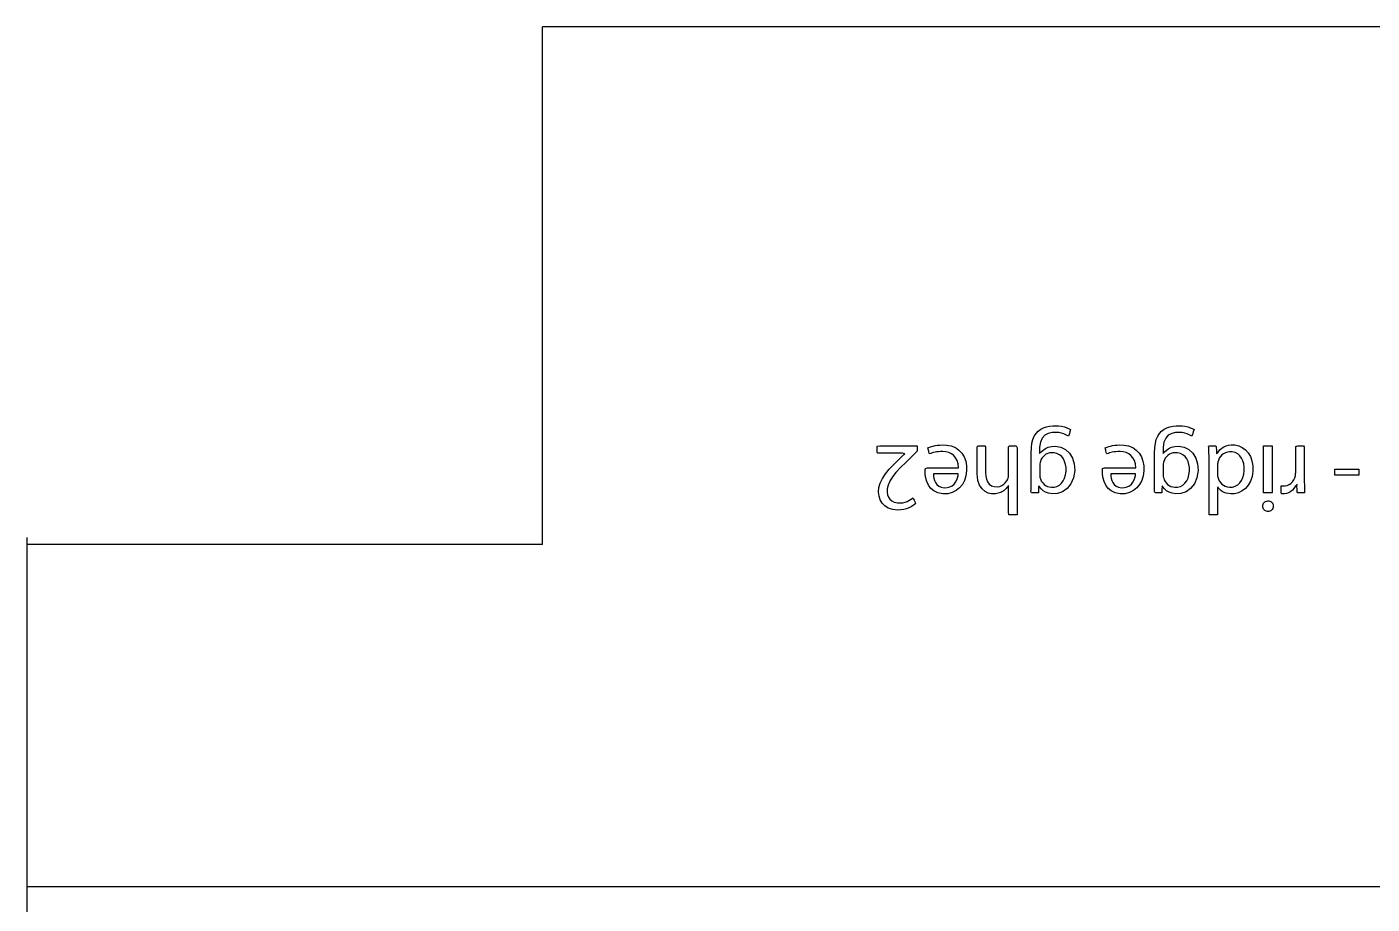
# Model space of a CAD drawing. Header units: metres. Extents: x 2882 to 3456, y 343 to 720.
# Drawn here: x 2912.47 to 2951.59, y 421.97 to 447.47 of the extents above; entities that cross this region are included whole.
import ezdxf

# ---------------------------------------------------------------- set-up
doc = ezdxf.new("R2010")
doc.units = ezdxf.units.M

msp = doc.modelspace()

# ---------------------------------------------------------------- linework, layer by layer
at = {"layer": 'COMPONENT2'}
for p, q in [((2972.159, 447.469), (2927.467, 447.469)), ((2927.467, 432.426), (2927.467, 447.469)), ((2912.467, 432.626), (2912.467, 432.426)), ((2912.467, 432.426), (2912.467, 422.469)), ((2927.467, 432.426), (2912.467, 432.426)), ((2912.467, 422.469), (2912.467, 412.512)), ((3013.54, 422.469), (2912.467, 422.469))]:
    msp.add_line(p, q, dxfattribs=at)
at = {"layer": 'COMPONENT8'}
for p, q in [((2942.034, 435.815), (2942.121, 435.845)), ((2942.121, 435.845), (2942.211, 435.864)), ((2942.211, 435.864), (2942.301, 435.874)), ((2942.301, 435.874), (2942.389, 435.876)), ((2942.389, 435.876), (2942.473, 435.871)), ((2942.473, 435.871), (2942.558, 435.86)), ((2942.558, 435.86), (2942.64, 435.842)), ((2942.64, 435.842), (2942.716, 435.817)), ((2945.624, 435.815), (2945.711, 435.845)), ((2945.711, 435.845), (2945.8, 435.864)), ((2945.8, 435.864), (2945.891, 435.874)), ((2945.891, 435.874), (2945.978, 435.876)), ((2945.978, 435.876), (2946.063, 435.871)), ((2946.063, 435.871), (2946.148, 435.86)), ((2946.148, 435.86), (2946.229, 435.842)), ((2946.229, 435.842), (2946.306, 435.817)), ((2941.697, 435.367), (2941.726, 435.479)), ((2941.726, 435.479), (2941.765, 435.574)), ((2941.765, 435.574), (2941.816, 435.654)), ((2941.816, 435.654), (2941.878, 435.72)), ((2941.878, 435.72), (2941.952, 435.774)), ((2941.998, 435.515), (2941.946, 435.401)), ((2941.952, 435.774), (2942.034, 435.815)), ((2942.075, 435.598), (2941.998, 435.515)), ((2942.172, 435.651), (2942.075, 435.598)), ((2942.286, 435.678), (2942.172, 435.651)), ((2942.395, 435.681), (2942.286, 435.678)), ((2942.477, 435.674), (2942.395, 435.681)), ((2942.553, 435.659), (2942.477, 435.674)), ((2942.622, 435.639), (2942.553, 435.659)), ((2942.684, 435.614), (2942.622, 435.639)), ((2942.738, 435.586), (2942.684, 435.614)), ((2942.716, 435.817), (2942.784, 435.787)), ((2942.762, 435.576), (2942.738, 435.586)), ((2942.771, 435.604), (2942.762, 435.576)), ((2942.785, 435.648), (2942.771, 435.604)), ((2942.784, 435.787), (2942.822, 435.762)), ((2942.801, 435.696), (2942.785, 435.648)), ((2942.822, 435.762), (2942.801, 435.696)), ((2945.287, 435.367), (2945.315, 435.479)), ((2945.315, 435.479), (2945.355, 435.574)), ((2945.355, 435.574), (2945.405, 435.654)), ((2945.405, 435.654), (2945.468, 435.72)), ((2945.468, 435.72), (2945.542, 435.774)), ((2945.588, 435.515), (2945.536, 435.401)), ((2945.542, 435.774), (2945.624, 435.815)), ((2945.664, 435.598), (2945.588, 435.515)), ((2945.762, 435.651), (2945.664, 435.598)), ((2945.876, 435.678), (2945.762, 435.651)), ((2945.985, 435.681), (2945.876, 435.678)), ((2946.067, 435.674), (2945.985, 435.681)), ((2946.142, 435.659), (2946.067, 435.674)), ((2946.212, 435.639), (2946.142, 435.659)), ((2946.274, 435.614), (2946.212, 435.639)), ((2946.328, 435.586), (2946.274, 435.614)), ((2946.306, 435.817), (2946.374, 435.787)), ((2946.352, 435.576), (2946.328, 435.586)), ((2946.361, 435.604), (2946.352, 435.576)), ((2946.375, 435.648), (2946.361, 435.604)), ((2946.374, 435.787), (2946.412, 435.762)), ((2946.391, 435.696), (2946.375, 435.648)), ((2946.412, 435.762), (2946.391, 435.696)), ((2937.193, 435.279), (2937.274, 435.287)), ((2937.193, 435.253), (2937.193, 435.279)), ((2937.193, 435.215), (2937.193, 435.253)), ((2937.193, 435.172), (2937.193, 435.215)), ((2937.193, 435.131), (2937.193, 435.172)), ((2937.193, 435.099), (2937.193, 435.131)), ((2937.216, 435.081), (2937.193, 435.099)), ((2937.312, 435.081), (2937.216, 435.081)), ((2937.274, 435.287), (2937.446, 435.287)), ((2937.459, 435.081), (2937.312, 435.081)), ((2937.446, 435.287), (2937.674, 435.287)), ((2937.628, 435.081), (2937.459, 435.081)), ((2937.794, 435.081), (2937.628, 435.081)), ((2937.674, 435.287), (2937.918, 435.287)), ((2937.929, 435.081), (2937.794, 435.081)), ((2937.918, 435.287), (2938.14, 435.287)), ((2937.999, 435.062), (2937.929, 435.081)), ((2937.975, 435.039), (2937.999, 435.062)), ((2938.14, 435.287), (2938.302, 435.287)), ((2938.295, 435.068), (2938.255, 435.029)), ((2938.331, 435.103), (2938.295, 435.068)), ((2938.302, 435.287), (2938.364, 435.287)), ((2938.364, 435.135), (2938.331, 435.103)), ((2938.364, 435.287), (2938.364, 435.258)), ((2938.364, 435.258), (2938.364, 435.229)), ((2938.364, 435.229), (2938.364, 435.197)), ((2938.364, 435.197), (2938.364, 435.168)), ((2938.364, 435.168), (2938.364, 435.135)), ((2938.669, 435.23), (2938.731, 435.256)), ((2938.678, 435.195), (2938.669, 435.23)), ((2938.686, 435.165), (2938.678, 435.195)), ((2938.694, 435.133), (2938.686, 435.165)), ((2938.702, 435.101), (2938.694, 435.133)), ((2938.722, 435.056), (2938.702, 435.101)), ((2938.757, 435.07), (2938.722, 435.056)), ((2938.731, 435.256), (2938.776, 435.27)), ((2938.794, 435.083), (2938.757, 435.07)), ((2938.776, 435.27), (2938.828, 435.284)), ((2938.834, 435.095), (2938.794, 435.083)), ((2938.828, 435.284), (2938.885, 435.297)), ((2938.878, 435.105), (2938.834, 435.095)), ((2938.926, 435.113), (2938.878, 435.105)), ((2938.885, 435.297), (2938.947, 435.307)), ((2938.978, 435.119), (2938.926, 435.113)), ((2938.947, 435.307), (2939.016, 435.314)), ((2939.036, 435.122), (2938.978, 435.119)), ((2939.016, 435.314), (2939.091, 435.318)), ((2939.103, 435.123), (2939.036, 435.122)), ((2939.091, 435.318), (2939.21, 435.314)), ((2939.193, 435.116), (2939.103, 435.123)), ((2939.277, 435.094), (2939.193, 435.116)), ((2939.21, 435.314), (2939.349, 435.288)), ((2939.354, 435.059), (2939.277, 435.094)), ((2939.349, 435.288), (2939.47, 435.24)), ((2939.422, 435.009), (2939.354, 435.059)), ((2939.47, 435.24), (2939.574, 435.169)), ((2939.574, 435.169), (2939.66, 435.08)), ((2939.66, 435.08), (2939.725, 434.972)), ((2940.103, 435.264), (2940.129, 435.287)), ((2940.103, 435.16), (2940.103, 435.264)), ((2940.103, 435.001), (2940.103, 435.16)), ((2940.129, 435.287), (2940.173, 435.287)), ((2940.173, 435.287), (2940.227, 435.287)), ((2940.227, 435.287), (2940.281, 435.287)), ((2940.281, 435.287), (2940.326, 435.287)), ((2940.326, 435.287), (2940.351, 435.265)), ((2940.351, 435.265), (2940.351, 435.165)), ((2940.351, 435.165), (2940.351, 435.011)), ((2941.017, 435.264), (2941.043, 435.287)), ((2941.017, 435.158), (2941.017, 435.264)), ((2941.017, 434.997), (2941.017, 435.158)), ((2941.043, 435.287), (2941.087, 435.287)), ((2941.087, 435.287), (2941.141, 435.287)), ((2941.141, 435.287), (2941.195, 435.287)), ((2941.195, 435.287), (2941.239, 435.287)), ((2941.239, 435.287), (2941.265, 435.231)), ((2941.265, 435.231), (2941.265, 434.974)), ((2941.675, 435.087), (2941.681, 435.237)), ((2941.675, 435.026), (2941.675, 435.087)), ((2941.681, 435.237), (2941.697, 435.367)), ((2941.922, 435.253), (2941.92, 435.196)), ((2941.92, 435.196), (2941.92, 435.137)), ((2941.92, 435.137), (2941.92, 435.099)), ((2941.92, 435.068), (2941.967, 435.112)), ((2941.92, 435.099), (2941.92, 435.068)), ((2941.946, 435.401), (2941.922, 435.253)), ((2941.967, 435.112), (2942.023, 435.168)), ((2942.023, 435.168), (2942.091, 435.215)), ((2942.091, 435.215), (2942.172, 435.251)), ((2942.155, 435.068), (2942.105, 435.044)), ((2942.207, 435.084), (2942.155, 435.068)), ((2942.172, 435.251), (2942.264, 435.274)), ((2942.263, 435.092), (2942.207, 435.084)), ((2942.341, 435.089), (2942.263, 435.092)), ((2942.264, 435.274), (2942.37, 435.282)), ((2942.426, 435.069), (2942.341, 435.089)), ((2942.37, 435.282), (2942.533, 435.255)), ((2942.5, 435.031), (2942.426, 435.069)), ((2942.533, 435.255), (2942.674, 435.184)), ((2942.674, 435.184), (2942.79, 435.076)), ((2942.79, 435.076), (2942.876, 434.935)), ((2943.826, 435.23), (2943.888, 435.256)), ((2943.835, 435.195), (2943.826, 435.23)), ((2943.842, 435.165), (2943.835, 435.195)), ((2943.85, 435.133), (2943.842, 435.165)), ((2943.858, 435.101), (2943.85, 435.133)), ((2943.878, 435.056), (2943.858, 435.101)), ((2943.913, 435.07), (2943.878, 435.056)), ((2943.888, 435.256), (2943.933, 435.27)), ((2943.95, 435.083), (2943.913, 435.07)), ((2943.933, 435.27), (2943.984, 435.284)), ((2943.99, 435.095), (2943.95, 435.083)), ((2943.984, 435.284), (2944.041, 435.297)), ((2944.034, 435.105), (2943.99, 435.095)), ((2944.082, 435.113), (2944.034, 435.105)), ((2944.041, 435.297), (2944.104, 435.307)), ((2944.135, 435.119), (2944.082, 435.113)), ((2944.104, 435.307), (2944.172, 435.314)), ((2944.192, 435.122), (2944.135, 435.119)), ((2944.172, 435.314), (2944.247, 435.318)), ((2944.259, 435.123), (2944.192, 435.122)), ((2944.247, 435.318), (2944.366, 435.314)), ((2944.349, 435.116), (2944.259, 435.123)), ((2944.434, 435.094), (2944.349, 435.116)), ((2944.366, 435.314), (2944.505, 435.288)), ((2944.511, 435.059), (2944.434, 435.094)), ((2944.505, 435.288), (2944.627, 435.24)), ((2944.578, 435.009), (2944.511, 435.059)), ((2944.627, 435.24), (2944.731, 435.169)), ((2944.731, 435.169), (2944.816, 435.08)), ((2944.816, 435.08), (2944.881, 434.972)), ((2945.265, 435.087), (2945.27, 435.237)), ((2945.265, 435.026), (2945.265, 435.087)), ((2945.27, 435.237), (2945.287, 435.367)), ((2945.511, 435.253), (2945.51, 435.196)), ((2945.51, 435.196), (2945.51, 435.137)), ((2945.51, 435.137), (2945.51, 435.099)), ((2945.51, 435.068), (2945.557, 435.112)), ((2945.51, 435.099), (2945.51, 435.068)), ((2945.536, 435.401), (2945.511, 435.253)), ((2945.557, 435.112), (2945.613, 435.168)), ((2945.613, 435.168), (2945.681, 435.215)), ((2945.681, 435.215), (2945.761, 435.251)), ((2945.744, 435.068), (2945.695, 435.044)), ((2945.797, 435.084), (2945.744, 435.068)), ((2945.761, 435.251), (2945.853, 435.274)), ((2945.852, 435.092), (2945.797, 435.084)), ((2945.931, 435.089), (2945.852, 435.092)), ((2945.853, 435.274), (2945.96, 435.282)), ((2946.016, 435.069), (2945.931, 435.089)), ((2945.96, 435.282), (2946.123, 435.255)), ((2946.09, 435.031), (2946.016, 435.069)), ((2946.123, 435.255), (2946.264, 435.184)), ((2946.264, 435.184), (2946.38, 435.076)), ((2946.38, 435.076), (2946.466, 434.935)), ((2946.837, 435.281), (2946.865, 435.287)), ((2946.839, 435.244), (2946.837, 435.281)), ((2946.841, 435.204), (2946.839, 435.244)), ((2946.843, 435.161), (2946.841, 435.204)), ((2946.845, 435.116), (2946.843, 435.161)), ((2946.846, 435.07), (2946.845, 435.116)), ((2946.847, 435.023), (2946.846, 435.07)), ((2946.865, 435.287), (2946.899, 435.287)), ((2946.899, 435.287), (2946.938, 435.287)), ((2946.938, 435.287), (2946.978, 435.287)), ((2946.978, 435.287), (2947.015, 435.287)), ((2947.015, 435.287), (2947.042, 435.287)), ((2947.042, 435.287), (2947.058, 435.259)), ((2947.058, 435.259), (2947.06, 435.223)), ((2947.06, 435.223), (2947.062, 435.181)), ((2947.062, 435.181), (2947.064, 435.138)), ((2947.064, 435.138), (2947.066, 435.098)), ((2947.066, 435.098), (2947.067, 435.067)), ((2947.067, 435.067), (2947.094, 435.082)), ((2947.094, 435.082), (2947.13, 435.135)), ((2947.13, 435.135), (2947.173, 435.182)), ((2947.173, 435.182), (2947.224, 435.224)), ((2947.224, 435.224), (2947.282, 435.259)), ((2947.273, 435.061), (2947.224, 435.025)), ((2947.326, 435.089), (2947.273, 435.061)), ((2947.282, 435.259), (2947.347, 435.287)), ((2947.383, 435.108), (2947.326, 435.089)), ((2947.347, 435.287), (2947.418, 435.307)), ((2947.442, 435.117), (2947.383, 435.108)), ((2947.418, 435.307), (2947.495, 435.317)), ((2947.522, 435.115), (2947.442, 435.117)), ((2947.495, 435.317), (2947.597, 435.315)), ((2947.608, 435.094), (2947.522, 435.115)), ((2947.597, 435.315), (2947.711, 435.29)), ((2947.681, 435.055), (2947.608, 435.094)), ((2947.743, 435.001), (2947.681, 435.055)), ((2947.711, 435.29), (2947.816, 435.242)), ((2947.816, 435.242), (2947.909, 435.173)), ((2947.909, 435.173), (2947.988, 435.083)), ((2947.988, 435.083), (2948.05, 434.976)), ((2948.436, 433.922), (2948.436, 435.287)), ((2948.436, 435.287), (2948.684, 435.287)), ((2948.684, 435.287), (2948.684, 433.922)), ((2949.371, 435.274), (2949.427, 435.287)), ((2949.371, 435.204), (2949.371, 435.274)), ((2949.371, 435.092), (2949.371, 435.204)), ((2949.371, 434.956), (2949.371, 435.092)), ((2949.427, 435.287), (2949.472, 435.287)), ((2949.472, 435.287), (2949.521, 435.287)), ((2949.521, 435.287), (2949.565, 435.287)), ((2949.565, 435.287), (2949.6, 435.287)), ((2949.6, 435.287), (2949.619, 435.266)), ((2949.619, 435.266), (2949.619, 435.171)), ((2949.619, 435.171), (2949.619, 435.023)), ((2937.546, 434.608), (2937.676, 434.748)), ((2937.676, 434.748), (2937.825, 434.896)), ((2937.875, 434.658), (2937.743, 434.515)), ((2937.825, 434.896), (2937.874, 434.944)), ((2937.874, 434.944), (2937.917, 434.984)), ((2938.036, 434.818), (2937.875, 434.658)), ((2937.917, 434.984), (2937.946, 435.012)), ((2937.946, 435.012), (2937.975, 435.039)), ((2938.186, 434.962), (2938.036, 434.818)), ((2938.216, 434.991), (2938.186, 434.962)), ((2938.255, 435.029), (2938.216, 434.991)), ((2939.478, 434.944), (2939.422, 435.009)), ((2939.521, 434.863), (2939.478, 434.944)), ((2939.549, 434.765), (2939.521, 434.863)), ((2939.56, 434.65), (2939.549, 434.765)), ((2939.725, 434.972), (2939.77, 434.848)), ((2939.77, 434.848), (2939.794, 434.71)), ((2939.794, 434.71), (2939.795, 434.56)), ((2940.103, 434.82), (2940.103, 435.001)), ((2940.103, 434.65), (2940.103, 434.82)), ((2940.351, 435.011), (2940.351, 434.836)), ((2940.351, 434.836), (2940.351, 434.672)), ((2940.351, 434.672), (2940.351, 434.551)), ((2941.017, 434.814), (2941.017, 434.997)), ((2941.017, 434.641), (2941.017, 434.814)), ((2941.265, 434.974), (2941.265, 434.582)), ((2941.675, 434.874), (2941.675, 435.026)), ((2941.675, 434.679), (2941.675, 434.874)), ((2941.675, 434.486), (2941.675, 434.679)), ((2941.924, 434.736), (2941.923, 434.706)), ((2941.923, 434.706), (2941.923, 434.664)), ((2941.923, 434.664), (2941.923, 434.625)), ((2941.927, 434.769), (2941.924, 434.736)), ((2941.933, 434.802), (2941.927, 434.769)), ((2941.942, 434.834), (2941.933, 434.802)), ((2941.958, 434.879), (2941.942, 434.834)), ((2941.986, 434.93), (2941.958, 434.879)), ((2942.02, 434.975), (2941.986, 434.93)), ((2942.06, 435.013), (2942.02, 434.975)), ((2942.105, 435.044), (2942.06, 435.013)), ((2942.562, 434.979), (2942.5, 435.031)), ((2942.611, 434.913), (2942.562, 434.979)), ((2942.649, 434.836), (2942.611, 434.913)), ((2942.675, 434.75), (2942.649, 434.836)), ((2942.688, 434.657), (2942.675, 434.75)), ((2942.689, 434.553), (2942.688, 434.657)), ((2942.876, 434.935), (2942.928, 434.769)), ((2942.928, 434.769), (2942.941, 434.575)), ((2944.634, 434.944), (2944.578, 435.009)), ((2944.678, 434.863), (2944.634, 434.944)), ((2944.706, 434.765), (2944.678, 434.863)), ((2944.717, 434.65), (2944.706, 434.765)), ((2944.881, 434.972), (2944.927, 434.848)), ((2944.927, 434.848), (2944.95, 434.71)), ((2944.95, 434.71), (2944.952, 434.56)), ((2945.265, 434.874), (2945.265, 435.026)), ((2945.265, 434.679), (2945.265, 434.874)), ((2945.265, 434.486), (2945.265, 434.679)), ((2945.514, 434.736), (2945.513, 434.706)), ((2945.513, 434.706), (2945.513, 434.664)), ((2945.513, 434.664), (2945.513, 434.625)), ((2945.517, 434.769), (2945.514, 434.736)), ((2945.523, 434.802), (2945.517, 434.769)), ((2945.531, 434.834), (2945.523, 434.802)), ((2945.548, 434.879), (2945.531, 434.834)), ((2945.576, 434.93), (2945.548, 434.879)), ((2945.61, 434.975), (2945.576, 434.93)), ((2945.65, 435.013), (2945.61, 434.975)), ((2945.695, 435.044), (2945.65, 435.013)), ((2946.151, 434.979), (2946.09, 435.031)), ((2946.201, 434.913), (2946.151, 434.979)), ((2946.239, 434.836), (2946.201, 434.913)), ((2946.265, 434.75), (2946.239, 434.836)), ((2946.278, 434.657), (2946.265, 434.75)), ((2946.279, 434.553), (2946.278, 434.657)), ((2946.466, 434.935), (2946.517, 434.769)), ((2946.517, 434.769), (2946.53, 434.575)), ((2946.848, 434.976), (2946.847, 435.023)), ((2946.848, 434.934), (2946.848, 434.976)), ((2946.848, 434.854), (2946.848, 434.934)), ((2946.848, 434.662), (2946.848, 434.854)), ((2946.848, 434.398), (2946.848, 434.662)), ((2947.094, 434.741), (2947.093, 434.714)), ((2947.093, 434.714), (2947.093, 434.674)), ((2947.093, 434.674), (2947.093, 434.636)), ((2947.095, 434.768), (2947.094, 434.741)), ((2947.099, 434.793), (2947.095, 434.768)), ((2947.104, 434.818), (2947.099, 434.793)), ((2947.119, 434.868), (2947.104, 434.818)), ((2947.146, 434.928), (2947.119, 434.868)), ((2947.182, 434.98), (2947.146, 434.928)), ((2947.224, 435.025), (2947.182, 434.98)), ((2947.793, 434.934), (2947.743, 435.001)), ((2947.831, 434.855), (2947.793, 434.934)), ((2947.856, 434.766), (2947.831, 434.855)), ((2947.87, 434.67), (2947.856, 434.766)), ((2947.87, 434.566), (2947.87, 434.67)), ((2948.05, 434.976), (2948.095, 434.851)), ((2948.095, 434.851), (2948.119, 434.712)), ((2948.119, 434.712), (2948.121, 434.555)), ((2949.371, 434.816), (2949.371, 434.956)), ((2949.371, 434.69), (2949.371, 434.816)), ((2949.371, 434.598), (2949.371, 434.69)), ((2949.619, 435.023), (2949.619, 434.846)), ((2949.619, 434.846), (2949.619, 434.665)), ((2949.619, 434.665), (2949.619, 434.505)), ((2937.286, 434.209), (2937.35, 434.341)), ((2937.35, 434.341), (2937.437, 434.473)), ((2937.437, 434.473), (2937.546, 434.608)), ((2937.562, 434.265), (2937.513, 434.15)), ((2937.639, 434.385), (2937.562, 434.265)), ((2937.743, 434.515), (2937.639, 434.385)), ((2938.593, 434.538), (2938.594, 434.573)), ((2938.596, 434.458), (2938.593, 434.538)), ((2938.594, 434.573), (2938.595, 434.603)), ((2938.595, 434.603), (2938.598, 434.629)), ((2938.612, 434.355), (2938.596, 434.458)), ((2938.598, 434.629), (2938.65, 434.65)), ((2938.642, 434.249), (2938.612, 434.355)), ((2938.65, 434.65), (2938.762, 434.65)), ((2938.762, 434.65), (2938.916, 434.65)), ((2938.833, 434.472), (2938.835, 434.413)), ((2938.862, 434.472), (2938.833, 434.472)), ((2938.835, 434.413), (2938.845, 434.349)), ((2938.845, 434.349), (2938.864, 434.285)), ((2938.938, 434.472), (2938.862, 434.472)), ((2938.864, 434.285), (2938.893, 434.223)), ((2938.916, 434.65), (2939.091, 434.65)), ((2939.047, 434.472), (2938.938, 434.472)), ((2939.174, 434.472), (2939.047, 434.472)), ((2939.091, 434.65), (2939.264, 434.65)), ((2939.303, 434.472), (2939.174, 434.472)), ((2939.264, 434.65), (2939.414, 434.65)), ((2939.419, 434.472), (2939.303, 434.472)), ((2939.414, 434.65), (2939.52, 434.65)), ((2939.508, 434.472), (2939.419, 434.472)), ((2939.476, 434.236), (2939.51, 434.299)), ((2939.554, 434.472), (2939.508, 434.472)), ((2939.51, 434.299), (2939.535, 434.364)), ((2939.52, 434.65), (2939.56, 434.65)), ((2939.535, 434.364), (2939.551, 434.43)), ((2939.551, 434.43), (2939.554, 434.472)), ((2939.734, 434.286), (2939.673, 434.169)), ((2939.775, 434.417), (2939.734, 434.286)), ((2939.795, 434.56), (2939.775, 434.417)), ((2940.103, 434.524), (2940.103, 434.65)), ((2940.103, 434.475), (2940.103, 434.524)), ((2940.121, 434.287), (2940.103, 434.475)), ((2940.171, 434.143), (2940.121, 434.287)), ((2940.351, 434.551), (2940.351, 434.503)), ((2940.351, 434.503), (2940.357, 434.407)), ((2940.357, 434.407), (2940.375, 434.319)), ((2940.375, 434.319), (2940.407, 434.242)), ((2940.923, 434.217), (2940.963, 434.269)), ((2940.963, 434.269), (2940.992, 434.325)), ((2940.992, 434.325), (2941.004, 434.356)), ((2941.004, 434.356), (2941.012, 434.39)), ((2941.012, 434.39), (2941.016, 434.425)), ((2941.016, 434.425), (2941.017, 434.463)), ((2941.017, 434.513), (2941.017, 434.641)), ((2941.017, 434.463), (2941.017, 434.513)), ((2941.265, 434.582), (2941.265, 434.136)), ((2941.675, 434.342), (2941.675, 434.486)), ((2941.675, 434.284), (2941.675, 434.342)), ((2941.675, 434.206), (2941.675, 434.284)), ((2941.923, 434.625), (2941.923, 434.58)), ((2941.923, 434.58), (2941.923, 434.536)), ((2941.923, 434.536), (2941.923, 434.498)), ((2941.923, 434.498), (2941.923, 434.461)), ((2941.923, 434.461), (2941.924, 434.43)), ((2941.924, 434.43), (2941.926, 434.402)), ((2941.926, 434.402), (2941.93, 434.376)), ((2941.93, 434.376), (2941.954, 434.305)), ((2941.954, 434.305), (2941.979, 434.256)), ((2942.556, 434.202), (2942.608, 434.27)), ((2942.608, 434.27), (2942.648, 434.352)), ((2942.648, 434.352), (2942.675, 434.446)), ((2942.675, 434.446), (2942.689, 434.553)), ((2942.908, 434.363), (2942.832, 434.189)), ((2942.941, 434.575), (2942.908, 434.363)), ((2943.749, 434.538), (2943.75, 434.573)), ((2943.753, 434.458), (2943.749, 434.538)), ((2943.75, 434.573), (2943.752, 434.603)), ((2943.752, 434.603), (2943.754, 434.629)), ((2943.768, 434.355), (2943.753, 434.458)), ((2943.754, 434.629), (2943.807, 434.65)), ((2943.799, 434.249), (2943.768, 434.355)), ((2943.807, 434.65), (2943.919, 434.65)), ((2943.919, 434.65), (2944.073, 434.65)), ((2943.989, 434.472), (2943.991, 434.413)), ((2944.018, 434.472), (2943.989, 434.472)), ((2943.991, 434.413), (2944.001, 434.349)), ((2944.001, 434.349), (2944.02, 434.285)), ((2944.094, 434.472), (2944.018, 434.472)), ((2944.02, 434.285), (2944.049, 434.223)), ((2944.073, 434.65), (2944.247, 434.65)), ((2944.203, 434.472), (2944.094, 434.472)), ((2944.33, 434.472), (2944.203, 434.472)), ((2944.247, 434.65), (2944.42, 434.65)), ((2944.459, 434.472), (2944.33, 434.472)), ((2944.42, 434.65), (2944.571, 434.65)), ((2944.575, 434.472), (2944.459, 434.472)), ((2944.571, 434.65), (2944.677, 434.65)), ((2944.664, 434.472), (2944.575, 434.472)), ((2944.632, 434.236), (2944.666, 434.299)), ((2944.711, 434.472), (2944.664, 434.472)), ((2944.666, 434.299), (2944.691, 434.364)), ((2944.677, 434.65), (2944.717, 434.65)), ((2944.691, 434.364), (2944.708, 434.43)), ((2944.708, 434.43), (2944.711, 434.472)), ((2944.89, 434.286), (2944.829, 434.169)), ((2944.931, 434.417), (2944.89, 434.286)), ((2944.952, 434.56), (2944.931, 434.417)), ((2945.264, 434.206), (2945.265, 434.284)), ((2945.265, 434.342), (2945.265, 434.486)), ((2945.265, 434.284), (2945.265, 434.342)), ((2945.513, 434.625), (2945.513, 434.58)), ((2945.513, 434.58), (2945.513, 434.536)), ((2945.513, 434.536), (2945.513, 434.498)), ((2945.513, 434.498), (2945.513, 434.461)), ((2945.513, 434.461), (2945.513, 434.43)), ((2945.513, 434.43), (2945.516, 434.402)), ((2945.516, 434.402), (2945.52, 434.376)), ((2945.52, 434.376), (2945.544, 434.305)), ((2945.544, 434.305), (2945.569, 434.256)), ((2946.146, 434.202), (2946.198, 434.27)), ((2946.198, 434.27), (2946.238, 434.352)), ((2946.238, 434.352), (2946.265, 434.446)), ((2946.265, 434.446), (2946.279, 434.553)), ((2946.497, 434.363), (2946.422, 434.189)), ((2946.53, 434.575), (2946.497, 434.363)), ((2946.848, 434.097), (2946.848, 434.398)), ((2947.093, 434.636), (2947.093, 434.593)), ((2947.093, 434.593), (2947.093, 434.55)), ((2947.093, 434.55), (2947.093, 434.513)), ((2947.093, 434.513), (2947.093, 434.478)), ((2947.093, 434.478), (2947.094, 434.44)), ((2947.094, 434.44), (2947.097, 434.413)), ((2947.097, 434.413), (2947.101, 434.387)), ((2947.101, 434.387), (2947.119, 434.325)), ((2947.119, 434.325), (2947.145, 434.272)), ((2947.145, 434.272), (2947.178, 434.224)), ((2947.744, 434.215), (2947.794, 434.286)), ((2947.794, 434.286), (2947.832, 434.369)), ((2947.832, 434.369), (2947.858, 434.463)), ((2947.858, 434.463), (2947.87, 434.566)), ((2948.055, 434.267), (2947.99, 434.151)), ((2948.099, 434.402), (2948.055, 434.267)), ((2948.121, 434.555), (2948.099, 434.402)), ((2949.275, 434.245), (2949.311, 434.298)), ((2949.311, 434.298), (2949.339, 434.359)), ((2949.339, 434.359), (2949.359, 434.427)), ((2949.359, 434.427), (2949.364, 434.454)), ((2949.364, 434.454), (2949.367, 434.483)), ((2949.367, 434.483), (2949.369, 434.514)), ((2949.369, 434.514), (2949.371, 434.545)), ((2949.371, 434.545), (2949.371, 434.598)), ((2949.619, 434.505), (2949.619, 434.391)), ((2949.619, 434.391), (2949.619, 434.348)), ((2949.619, 434.348), (2949.619, 434.286)), ((2949.619, 434.286), (2949.619, 434.227)), ((2950.508, 434.435), (2950.508, 434.616)), ((2950.508, 434.616), (2951.205, 434.616)), ((2951.205, 434.435), (2950.508, 434.435)), ((2951.205, 434.616), (2951.205, 434.435)), ((2937.239, 433.94), (2937.249, 434.075)), ((2937.251, 433.83), (2937.239, 433.94)), ((2937.249, 434.075), (2937.286, 434.209)), ((2937.489, 434.036), (2937.488, 433.943)), ((2937.488, 433.943), (2937.5, 433.868)), ((2937.513, 434.15), (2937.489, 434.036)), ((2938.69, 434.146), (2938.642, 434.249)), ((2938.758, 434.054), (2938.69, 434.146)), ((2938.848, 433.978), (2938.758, 434.054)), ((2938.962, 433.923), (2938.848, 433.978)), ((2938.893, 434.223), (2938.934, 434.168)), ((2938.934, 434.168), (2938.989, 434.122)), ((2939.103, 433.896), (2938.962, 433.923)), ((2938.989, 434.122), (2939.059, 434.089)), ((2939.059, 434.089), (2939.144, 434.072)), ((2939.252, 433.9), (2939.103, 433.896)), ((2939.144, 434.072), (2939.235, 434.076)), ((2939.235, 434.076), (2939.312, 434.096)), ((2939.382, 433.932), (2939.252, 433.9)), ((2939.312, 434.096), (2939.378, 434.132)), ((2939.378, 434.132), (2939.432, 434.18)), ((2939.496, 433.99), (2939.382, 433.932)), ((2939.432, 434.18), (2939.476, 434.236)), ((2939.593, 434.069), (2939.496, 433.99)), ((2939.673, 434.169), (2939.593, 434.069)), ((2940.245, 434.036), (2940.171, 434.143)), ((2940.333, 433.963), (2940.245, 434.036)), ((2940.428, 433.919), (2940.333, 433.963)), ((2940.407, 434.242), (2940.455, 434.178)), ((2940.522, 433.897), (2940.428, 433.919)), ((2940.455, 434.178), (2940.519, 434.132)), ((2940.519, 434.132), (2940.602, 434.105)), ((2940.594, 433.894), (2940.522, 433.897)), ((2940.635, 433.897), (2940.594, 433.894)), ((2940.602, 434.105), (2940.691, 434.1)), ((2940.675, 433.903), (2940.635, 433.897)), ((2940.714, 433.912), (2940.675, 433.903)), ((2940.691, 434.1), (2940.759, 434.112)), ((2940.752, 433.924), (2940.714, 433.912)), ((2940.788, 433.938), (2940.752, 433.924)), ((2940.759, 434.112), (2940.821, 434.137)), ((2940.823, 433.955), (2940.788, 433.938)), ((2940.821, 434.137), (2940.876, 434.173)), ((2940.856, 433.975), (2940.823, 433.955)), ((2940.888, 433.997), (2940.856, 433.975)), ((2940.876, 434.173), (2940.923, 434.217)), ((2940.918, 434.022), (2940.888, 433.997)), ((2940.945, 434.049), (2940.918, 434.022)), ((2940.97, 434.078), (2940.945, 434.049)), ((2940.992, 434.108), (2940.97, 434.078)), ((2941.017, 434.133), (2940.992, 434.108)), ((2941.017, 434.05), (2941.017, 434.133)), ((2941.017, 433.898), (2941.017, 434.05)), ((2941.017, 433.712), (2941.017, 433.898)), ((2941.265, 434.136), (2941.265, 433.717)), ((2941.667, 433.96), (2941.67, 434.014)), ((2941.689, 433.922), (2941.667, 433.96)), ((2941.67, 434.014), (2941.672, 434.072)), ((2941.672, 434.072), (2941.674, 434.136)), ((2941.674, 434.136), (2941.675, 434.206)), ((2941.735, 433.922), (2941.689, 433.922)), ((2941.79, 433.922), (2941.735, 433.922)), ((2941.842, 433.922), (2941.79, 433.922)), ((2941.884, 433.924), (2941.842, 433.922)), ((2941.885, 433.95), (2941.884, 433.924)), ((2941.887, 433.994), (2941.885, 433.95)), ((2941.889, 434.046), (2941.887, 433.994)), ((2941.891, 434.093), (2941.889, 434.046)), ((2941.897, 434.128), (2941.891, 434.093)), ((2941.918, 434.094), (2941.897, 434.128)), ((2941.963, 434.037), (2941.918, 434.094)), ((2942.021, 433.985), (2941.963, 434.037)), ((2941.979, 434.256), (2942.011, 434.211)), ((2942.011, 434.211), (2942.05, 434.171)), ((2942.094, 433.941), (2942.021, 433.985)), ((2942.05, 434.171), (2942.094, 434.137)), ((2942.094, 434.137), (2942.145, 434.111)), ((2942.183, 433.91), (2942.094, 433.941)), ((2942.145, 434.111), (2942.202, 434.094)), ((2942.289, 433.894), (2942.183, 433.91)), ((2942.202, 434.094), (2942.265, 434.086)), ((2942.265, 434.086), (2942.345, 434.09)), ((2942.436, 433.905), (2942.289, 433.894)), ((2942.345, 434.09), (2942.424, 434.111)), ((2942.424, 434.111), (2942.495, 434.149)), ((2942.588, 433.958), (2942.436, 433.905)), ((2942.495, 434.149), (2942.556, 434.202)), ((2942.723, 434.053), (2942.588, 433.958)), ((2942.832, 434.189), (2942.723, 434.053)), ((2943.846, 434.146), (2943.799, 434.249)), ((2943.914, 434.054), (2943.846, 434.146)), ((2944.004, 433.978), (2943.914, 434.054)), ((2944.118, 433.923), (2944.004, 433.978)), ((2944.049, 434.223), (2944.091, 434.168)), ((2944.091, 434.168), (2944.145, 434.122)), ((2944.26, 433.896), (2944.118, 433.923)), ((2944.145, 434.122), (2944.215, 434.089)), ((2944.215, 434.089), (2944.301, 434.072)), ((2944.408, 433.9), (2944.26, 433.896)), ((2944.301, 434.072), (2944.391, 434.076)), ((2944.391, 434.076), (2944.468, 434.096)), ((2944.538, 433.932), (2944.408, 433.9)), ((2944.468, 434.096), (2944.534, 434.132)), ((2944.534, 434.132), (2944.588, 434.18)), ((2944.652, 433.99), (2944.538, 433.932)), ((2944.588, 434.18), (2944.632, 434.236)), ((2944.75, 434.069), (2944.652, 433.99)), ((2944.829, 434.169), (2944.75, 434.069)), ((2945.257, 433.96), (2945.26, 434.014)), ((2945.278, 433.922), (2945.257, 433.96)), ((2945.26, 434.014), (2945.262, 434.072)), ((2945.262, 434.072), (2945.264, 434.136)), ((2945.264, 434.136), (2945.264, 434.206)), ((2945.325, 433.922), (2945.278, 433.922)), ((2945.38, 433.922), (2945.325, 433.922)), ((2945.431, 433.922), (2945.38, 433.922)), ((2945.474, 433.924), (2945.431, 433.922)), ((2945.475, 433.95), (2945.474, 433.924)), ((2945.476, 433.994), (2945.475, 433.95)), ((2945.479, 434.046), (2945.476, 433.994)), ((2945.48, 434.093), (2945.479, 434.046)), ((2945.487, 434.128), (2945.48, 434.093)), ((2945.508, 434.094), (2945.487, 434.128)), ((2945.553, 434.037), (2945.508, 434.094)), ((2945.611, 433.985), (2945.553, 434.037)), ((2945.569, 434.256), (2945.601, 434.211)), ((2945.601, 434.211), (2945.64, 434.171)), ((2945.684, 433.941), (2945.611, 433.985)), ((2945.64, 434.171), (2945.684, 434.137)), ((2945.684, 434.137), (2945.735, 434.111)), ((2945.773, 433.91), (2945.684, 433.941)), ((2945.735, 434.111), (2945.792, 434.094)), ((2945.879, 433.894), (2945.773, 433.91)), ((2945.792, 434.094), (2945.855, 434.086)), ((2945.855, 434.086), (2945.935, 434.09)), ((2946.026, 433.905), (2945.879, 433.894)), ((2945.935, 434.09), (2946.014, 434.111)), ((2946.014, 434.111), (2946.085, 434.149)), ((2946.178, 433.958), (2946.026, 433.905)), ((2946.085, 434.149), (2946.146, 434.202)), ((2946.313, 434.053), (2946.178, 433.958)), ((2946.422, 434.189), (2946.313, 434.053)), ((2946.848, 433.798), (2946.848, 434.097)), ((2947.099, 434.1), (2947.093, 434.054)), ((2947.093, 434.054), (2947.093, 433.955)), ((2947.093, 433.955), (2947.093, 433.822)), ((2947.118, 434.07), (2947.099, 434.1)), ((2947.15, 434.032), (2947.118, 434.07)), ((2947.189, 433.997), (2947.15, 434.032)), ((2947.178, 434.224), (2947.218, 434.181)), ((2947.234, 433.965), (2947.189, 433.997)), ((2947.218, 434.181), (2947.265, 434.145)), ((2947.287, 433.938), (2947.234, 433.965)), ((2947.265, 434.145), (2947.319, 434.117)), ((2947.346, 433.916), (2947.287, 433.938)), ((2947.319, 434.117), (2947.379, 434.098)), ((2947.412, 433.901), (2947.346, 433.916)), ((2947.379, 434.098), (2947.443, 434.089)), ((2947.485, 433.894), (2947.412, 433.901)), ((2947.443, 434.089), (2947.528, 434.093)), ((2947.591, 433.899), (2947.485, 433.894)), ((2947.528, 434.093), (2947.611, 434.117)), ((2947.707, 433.928), (2947.591, 433.899)), ((2947.611, 434.117), (2947.683, 434.158)), ((2947.683, 434.158), (2947.744, 434.215)), ((2947.814, 433.98), (2947.707, 433.928)), ((2947.909, 434.055), (2947.814, 433.98)), ((2947.99, 434.151), (2947.909, 434.055)), ((2948.684, 433.922), (2948.436, 433.922)), ((2948.945, 434.125), (2948.977, 434.129)), ((2948.945, 434.099), (2948.945, 434.125)), ((2948.945, 434.061), (2948.945, 434.099)), ((2948.945, 434.016), (2948.945, 434.061)), ((2948.945, 433.972), (2948.945, 434.016)), ((2948.945, 433.933), (2948.945, 433.972)), ((2948.955, 433.898), (2948.945, 433.933)), ((2948.98, 433.895), (2948.955, 433.898)), ((2948.977, 434.129), (2949.01, 434.128)), ((2949.007, 433.894), (2948.98, 433.895)), ((2949.042, 433.895), (2949.007, 433.894)), ((2949.01, 434.128), (2949.06, 434.129)), ((2949.105, 433.906), (2949.042, 433.895)), ((2949.06, 434.129), (2949.123, 434.141)), ((2949.165, 433.928), (2949.105, 433.906)), ((2949.123, 434.141), (2949.18, 434.165)), ((2949.222, 433.959), (2949.165, 433.928)), ((2949.18, 434.165), (2949.231, 434.2)), ((2949.273, 434.001), (2949.222, 433.959)), ((2949.231, 434.2), (2949.275, 434.245)), ((2949.318, 434.051), (2949.273, 434.001)), ((2949.357, 434.11), (2949.318, 434.051)), ((2949.404, 434.144), (2949.357, 434.11)), ((2949.402, 434.178), (2949.404, 434.144)), ((2949.406, 434.097), (2949.404, 434.144)), ((2949.408, 434.045), (2949.406, 434.097)), ((2949.41, 433.994), (2949.408, 434.045)), ((2949.412, 433.953), (2949.41, 433.994)), ((2949.432, 433.922), (2949.412, 433.953)), ((2949.463, 433.922), (2949.432, 433.922)), ((2949.502, 433.922), (2949.463, 433.922)), ((2949.544, 433.922), (2949.502, 433.922)), ((2949.583, 433.922), (2949.544, 433.922)), ((2949.629, 433.922), (2949.583, 433.922)), ((2949.619, 434.227), (2949.62, 434.169)), ((2949.62, 434.169), (2949.621, 434.114)), ((2949.621, 434.114), (2949.623, 434.06)), ((2949.623, 434.06), (2949.625, 434.007)), ((2949.625, 434.007), (2949.628, 433.956)), ((2949.628, 433.956), (2949.629, 433.922)), ((2937.285, 433.725), (2937.251, 433.83)), ((2937.34, 433.628), (2937.285, 433.725)), ((2937.418, 433.545), (2937.34, 433.628)), ((2937.52, 433.48), (2937.418, 433.545)), ((2937.5, 433.868), (2937.525, 433.799)), ((2937.647, 433.438), (2937.52, 433.48)), ((2937.525, 433.799), (2937.564, 433.738)), ((2937.564, 433.738), (2937.62, 433.688)), ((2937.62, 433.688), (2937.693, 433.652)), ((2937.693, 433.652), (2937.785, 433.632)), ((2937.785, 433.632), (2937.877, 433.63)), ((2937.877, 433.63), (2937.944, 433.638)), ((2937.944, 433.638), (2938.006, 433.654)), ((2938.006, 433.654), (2938.065, 433.676)), ((2938.12, 433.489), (2938.047, 433.461)), ((2938.065, 433.676), (2938.118, 433.703)), ((2938.118, 433.703), (2938.167, 433.732)), ((2938.189, 433.522), (2938.12, 433.489)), ((2938.167, 433.732), (2938.21, 433.762)), ((2938.252, 433.561), (2938.189, 433.522)), ((2938.21, 433.762), (2938.237, 433.783)), ((2938.237, 433.783), (2938.256, 433.741)), ((2938.308, 433.602), (2938.252, 433.561)), ((2938.256, 433.741), (2938.272, 433.707)), ((2938.272, 433.707), (2938.288, 433.67)), ((2938.288, 433.67), (2938.302, 433.638)), ((2938.302, 433.638), (2938.308, 433.602)), ((2941.017, 433.525), (2941.017, 433.712)), ((2941.017, 433.373), (2941.017, 433.525)), ((2941.265, 433.717), (2941.265, 433.406)), ((2946.848, 433.538), (2946.848, 433.798)), ((2946.848, 433.354), (2946.848, 433.538)), ((2947.093, 433.822), (2947.093, 433.673)), ((2947.093, 433.673), (2947.093, 433.526)), ((2947.093, 433.526), (2947.093, 433.4)), ((2948.408, 433.538), (2948.411, 433.568)), ((2948.411, 433.508), (2948.408, 433.538)), ((2948.411, 433.568), (2948.418, 433.596)), ((2948.419, 433.479), (2948.411, 433.508)), ((2948.418, 433.596), (2948.431, 433.621)), ((2948.431, 433.621), (2948.448, 433.644)), ((2948.448, 433.644), (2948.469, 433.662)), ((2948.469, 433.662), (2948.494, 433.677)), ((2948.494, 433.677), (2948.524, 433.686)), ((2948.524, 433.686), (2948.557, 433.69)), ((2948.557, 433.69), (2948.59, 433.689)), ((2948.59, 433.689), (2948.619, 433.682)), ((2948.619, 433.682), (2948.645, 433.67)), ((2948.645, 433.67), (2948.667, 433.653)), ((2948.667, 433.653), (2948.686, 433.633)), ((2948.686, 433.633), (2948.7, 433.609)), ((2948.709, 433.494), (2948.699, 433.467)), ((2948.7, 433.609), (2948.71, 433.582)), ((2948.715, 433.523), (2948.709, 433.494)), ((2948.71, 433.582), (2948.715, 433.554)), ((2948.715, 433.554), (2948.715, 433.523)), ((2937.8, 433.423), (2937.647, 433.438)), ((2937.886, 433.427), (2937.8, 433.423)), ((2937.968, 433.441), (2937.886, 433.427)), ((2938.047, 433.461), (2937.968, 433.441)), ((2941.024, 433.284), (2941.017, 433.373)), ((2941.056, 433.284), (2941.024, 433.284)), ((2941.104, 433.284), (2941.056, 433.284)), ((2941.16, 433.284), (2941.104, 433.284)), ((2941.211, 433.284), (2941.16, 433.284)), ((2941.265, 433.284), (2941.211, 433.284)), ((2941.265, 433.406), (2941.265, 433.284)), ((2946.848, 433.284), (2946.848, 433.354)), ((2946.885, 433.284), (2946.848, 433.284)), ((2946.924, 433.284), (2946.885, 433.284)), ((2946.969, 433.284), (2946.924, 433.284)), ((2947.013, 433.284), (2946.969, 433.284)), ((2947.053, 433.284), (2947.013, 433.284)), ((2947.093, 433.284), (2947.053, 433.284)), ((2947.093, 433.4), (2947.093, 433.314)), ((2947.093, 433.314), (2947.093, 433.284)), ((2948.431, 433.453), (2948.419, 433.479)), ((2948.448, 433.43), (2948.431, 433.453)), ((2948.469, 433.412), (2948.448, 433.43)), ((2948.494, 433.397), (2948.469, 433.412)), ((2948.521, 433.388), (2948.494, 433.397)), ((2948.552, 433.383), (2948.521, 433.388)), ((2948.585, 433.385), (2948.552, 433.383)), ((2948.615, 433.392), (2948.585, 433.385)), ((2948.642, 433.404), (2948.615, 433.392)), ((2948.665, 433.421), (2948.642, 433.404)), ((2948.684, 433.442), (2948.665, 433.421)), ((2948.699, 433.467), (2948.684, 433.442))]:
    msp.add_line(p, q, dxfattribs=at)

doc.saveas('drawing.dxf')
